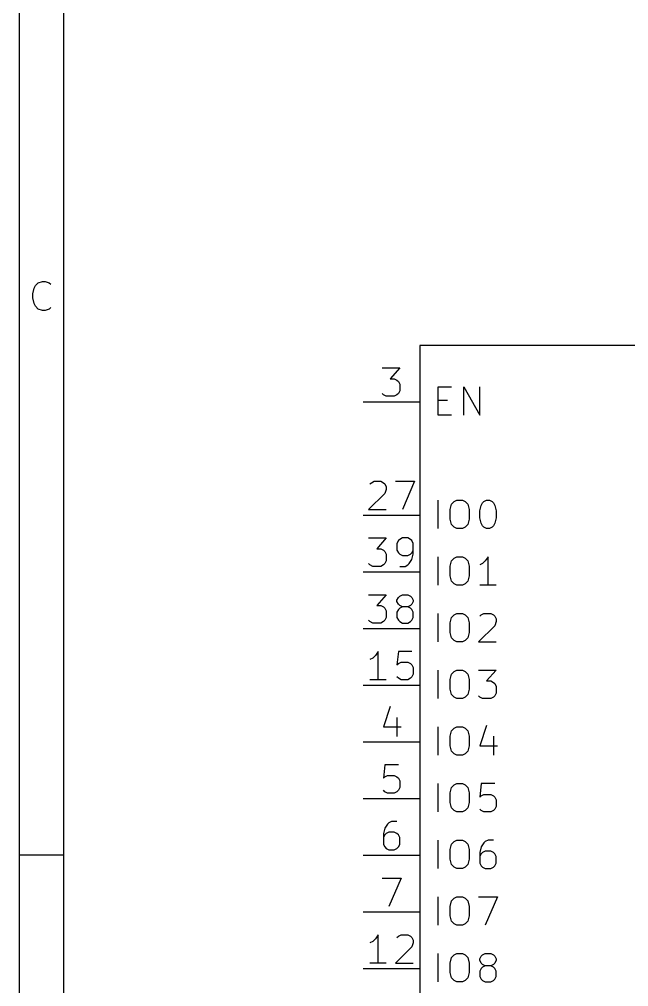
# Model space of a CAD drawing. Header units: inches. Extents: x 0.4 to 11.3, y -7.9 to -0.4.
# Drawn here: x 0.394 to 1.468, y -6.532 to -4.825 of the extents above; entities that cross this region are included whole.
import ezdxf

# ---------------------------------------------------------------- set-up
doc = ezdxf.new("R2010")
doc.units = ezdxf.units.IN
doc.header["$MEASUREMENT"] = 0
for name, color, linetype in [('GREENSIXTYFIVE', 129, 'CONTINUOUS'), ('LIGHTRED', 12, 'CONTINUOUS'), ('RED', 14, 'CONTINUOUS'), ('WHITE', 250, 'CONTINUOUS')]:
    doc.layers.add(name, color=color, linetype=linetype)

msp = doc.modelspace()

# ---------------------------------------------------------------- linework, layer by layer
at = {"layer": 'GREENSIXTYFIVE', "linetype": 'CONTINUOUS'}
for p, q in [((1.1319, -5.5231), (1.1319, -5.4731)), ((1.1319, -5.4731), (1.1557, -5.4731)), ((1.1319, -5.5231), (1.1319, -5.4731)), ((1.1319, -5.4731), (1.1557, -5.4731)), ((1.1771, -5.5231), (1.1771, -5.4731)), ((1.1771, -5.4731), (1.2057, -5.5231)), ((1.1771, -5.5231), (1.1771, -5.4731)), ((1.1771, -5.4731), (1.2057, -5.5231)), ((1.2057, -5.5231), (1.2057, -5.4731)), ((1.2057, -5.5231), (1.2057, -5.4731)), ((1.1319, -5.4969), (1.1486, -5.4969)), ((1.1319, -5.4969), (1.1486, -5.4969)), ((1.1557, -5.5231), (1.1319, -5.5231)), ((1.1557, -5.5231), (1.1319, -5.5231)), ((1.1319, -5.7231), (1.1319, -5.6731)), ((1.1319, -5.7231), (1.1319, -5.6731)), ((1.1533, -5.6898), (1.1557, -5.6803)), ((1.1533, -5.6898), (1.1557, -5.6803)), ((1.1557, -5.6803), (1.1605, -5.6755)), ((1.1557, -5.6803), (1.1605, -5.6755)), ((1.1605, -5.6755), (1.1652, -5.6731)), ((1.1605, -5.6755), (1.1652, -5.6731)), ((1.1652, -5.6731), (1.1748, -5.6731)), ((1.1652, -5.6731), (1.1748, -5.6731)), ((1.1748, -5.6731), (1.1795, -5.6755)), ((1.1748, -5.6731), (1.1795, -5.6755)), ((1.1795, -5.6755), (1.1843, -5.6803)), ((1.1795, -5.6755), (1.1843, -5.6803)), ((1.1843, -5.6803), (1.1867, -5.6898)), ((1.1843, -5.6803), (1.1867, -5.6898)), ((1.2057, -5.6922), (1.2081, -5.6827)), ((1.2057, -5.6922), (1.2081, -5.6827)), ((1.2081, -5.6827), (1.2105, -5.6779)), ((1.2081, -5.6827), (1.2105, -5.6779)), ((1.2105, -5.6779), (1.2129, -5.6755)), ((1.2105, -5.6779), (1.2129, -5.6755)), ((1.2129, -5.6755), (1.2176, -5.6731)), ((1.2129, -5.6755), (1.2176, -5.6731)), ((1.2176, -5.6731), (1.2224, -5.6731)), ((1.2176, -5.6731), (1.2224, -5.6731)), ((1.2224, -5.6731), (1.2271, -5.6755)), ((1.2224, -5.6731), (1.2271, -5.6755)), ((1.2271, -5.6755), (1.2295, -5.6779)), ((1.2271, -5.6755), (1.2295, -5.6779)), ((1.2295, -5.6779), (1.2319, -5.6827)), ((1.2295, -5.6779), (1.2319, -5.6827)), ((1.2319, -5.6827), (1.2343, -5.6922)), ((1.2319, -5.6827), (1.2343, -5.6922)), ((1.1533, -5.7065), (1.1533, -5.6898)), ((1.1533, -5.7065), (1.1533, -5.6898)), ((1.1867, -5.6898), (1.1867, -5.7065)), ((1.1867, -5.6898), (1.1867, -5.7065)), ((1.2057, -5.7041), (1.2057, -5.6922)), ((1.2057, -5.7041), (1.2057, -5.6922)), ((1.2343, -5.6922), (1.2343, -5.7041)), ((1.2343, -5.6922), (1.2343, -5.7041)), ((1.1557, -5.716), (1.1533, -5.7065)), ((1.1557, -5.716), (1.1533, -5.7065)), ((1.1605, -5.7208), (1.1557, -5.716)), ((1.1605, -5.7208), (1.1557, -5.716)), ((1.1843, -5.716), (1.1795, -5.7208)), ((1.1843, -5.716), (1.1795, -5.7208)), ((1.1867, -5.7065), (1.1843, -5.716)), ((1.1867, -5.7065), (1.1843, -5.716)), ((1.2081, -5.7136), (1.2057, -5.7041)), ((1.2081, -5.7136), (1.2057, -5.7041)), ((1.2105, -5.7184), (1.2081, -5.7136)), ((1.2105, -5.7184), (1.2081, -5.7136)), ((1.2319, -5.7136), (1.2295, -5.7184)), ((1.2319, -5.7136), (1.2295, -5.7184)), ((1.2343, -5.7041), (1.2319, -5.7136)), ((1.2343, -5.7041), (1.2319, -5.7136)), ((1.1652, -5.7231), (1.1605, -5.7208)), ((1.1652, -5.7231), (1.1605, -5.7208)), ((1.1748, -5.7231), (1.1652, -5.7231)), ((1.1748, -5.7231), (1.1652, -5.7231)), ((1.1795, -5.7208), (1.1748, -5.7231)), ((1.1795, -5.7208), (1.1748, -5.7231)), ((1.2129, -5.7208), (1.2105, -5.7184)), ((1.2129, -5.7208), (1.2105, -5.7184)), ((1.2176, -5.7231), (1.2129, -5.7208)), ((1.2176, -5.7231), (1.2129, -5.7208)), ((1.2224, -5.7231), (1.2176, -5.7231)), ((1.2224, -5.7231), (1.2176, -5.7231)), ((1.2271, -5.7208), (1.2224, -5.7231)), ((1.2271, -5.7208), (1.2224, -5.7231)), ((1.2295, -5.7184), (1.2271, -5.7208)), ((1.2295, -5.7184), (1.2271, -5.7208)), ((1.1319, -5.8231), (1.1319, -5.7731)), ((1.1319, -5.8231), (1.1319, -5.7731)), ((1.1533, -5.7898), (1.1557, -5.7803)), ((1.1533, -5.7898), (1.1557, -5.7803)), ((1.1557, -5.7803), (1.1605, -5.7755)), ((1.1557, -5.7803), (1.1605, -5.7755)), ((1.1605, -5.7755), (1.1652, -5.7731)), ((1.1605, -5.7755), (1.1652, -5.7731)), ((1.1652, -5.7731), (1.1748, -5.7731)), ((1.1652, -5.7731), (1.1748, -5.7731)), ((1.1748, -5.7731), (1.1795, -5.7755)), ((1.1748, -5.7731), (1.1795, -5.7755)), ((1.1795, -5.7755), (1.1843, -5.7803)), ((1.1795, -5.7755), (1.1843, -5.7803)), ((1.1843, -5.7803), (1.1867, -5.7898)), ((1.1843, -5.7803), (1.1867, -5.7898)), ((1.2105, -5.785), (1.2057, -5.7874)), ((1.2105, -5.785), (1.2057, -5.7874)), ((1.2152, -5.7803), (1.2105, -5.785)), ((1.2152, -5.7803), (1.2105, -5.785)), ((1.22, -5.7731), (1.2152, -5.7803)), ((1.22, -5.7731), (1.2152, -5.7803)), ((1.22, -5.8231), (1.22, -5.7731)), ((1.22, -5.8231), (1.22, -5.7731)), ((1.1533, -5.8065), (1.1533, -5.7898)), ((1.1533, -5.8065), (1.1533, -5.7898)), ((1.1867, -5.7898), (1.1867, -5.8065)), ((1.1867, -5.7898), (1.1867, -5.8065)), ((1.1557, -5.816), (1.1533, -5.8065)), ((1.1557, -5.816), (1.1533, -5.8065)), ((1.1605, -5.8208), (1.1557, -5.816)), ((1.1605, -5.8208), (1.1557, -5.816)), ((1.1843, -5.816), (1.1795, -5.8208)), ((1.1843, -5.816), (1.1795, -5.8208)), ((1.1867, -5.8065), (1.1843, -5.816)), ((1.1867, -5.8065), (1.1843, -5.816)), ((1.1652, -5.8231), (1.1605, -5.8208)), ((1.1652, -5.8231), (1.1605, -5.8208)), ((1.1748, -5.8231), (1.1652, -5.8231)), ((1.1748, -5.8231), (1.1652, -5.8231)), ((1.1795, -5.8208), (1.1748, -5.8231)), ((1.1795, -5.8208), (1.1748, -5.8231)), ((1.2343, -5.8231), (1.2057, -5.8231)), ((1.2343, -5.8231), (1.2057, -5.8231)), ((1.1319, -5.9231), (1.1319, -5.8731)), ((1.1319, -5.9231), (1.1319, -5.8731)), ((1.1533, -5.8898), (1.1557, -5.8803)), ((1.1533, -5.8898), (1.1557, -5.8803)), ((1.1557, -5.8803), (1.1605, -5.8755)), ((1.1557, -5.8803), (1.1605, -5.8755)), ((1.1605, -5.8755), (1.1652, -5.8731)), ((1.1605, -5.8755), (1.1652, -5.8731)), ((1.1652, -5.8731), (1.1748, -5.8731)), ((1.1652, -5.8731), (1.1748, -5.8731)), ((1.1748, -5.8731), (1.1795, -5.8755)), ((1.1748, -5.8731), (1.1795, -5.8755)), ((1.1795, -5.8755), (1.1843, -5.8803)), ((1.1795, -5.8755), (1.1843, -5.8803)), ((1.1843, -5.8803), (1.1867, -5.8898)), ((1.1843, -5.8803), (1.1867, -5.8898)), ((1.2057, -5.8779), (1.2081, -5.8755)), ((1.2057, -5.8779), (1.2081, -5.8755)), ((1.2081, -5.8755), (1.2129, -5.8731)), ((1.2081, -5.8755), (1.2129, -5.8731)), ((1.2129, -5.8731), (1.2248, -5.8731)), ((1.2129, -5.8731), (1.2248, -5.8731)), ((1.2248, -5.8731), (1.2295, -5.8755)), ((1.2248, -5.8731), (1.2295, -5.8755)), ((1.2295, -5.8755), (1.2319, -5.8779)), ((1.2295, -5.8755), (1.2319, -5.8779)), ((1.2319, -5.8779), (1.2343, -5.8827)), ((1.2319, -5.8779), (1.2343, -5.8827)), ((1.2343, -5.8874), (1.2319, -5.8946)), ((1.2343, -5.8874), (1.2319, -5.8946)), ((1.2343, -5.8827), (1.2343, -5.8874)), ((1.2343, -5.8827), (1.2343, -5.8874)), ((1.1533, -5.9065), (1.1533, -5.8898)), ((1.1533, -5.9065), (1.1533, -5.8898)), ((1.1867, -5.8898), (1.1867, -5.9065)), ((1.1867, -5.8898), (1.1867, -5.9065)), ((1.2319, -5.8946), (1.2033, -5.9231)), ((1.2319, -5.8946), (1.2033, -5.9231)), ((1.1557, -5.916), (1.1533, -5.9065)), ((1.1557, -5.916), (1.1533, -5.9065)), ((1.1605, -5.9208), (1.1557, -5.916)), ((1.1605, -5.9208), (1.1557, -5.916)), ((1.1652, -5.9231), (1.1605, -5.9208)), ((1.1652, -5.9231), (1.1605, -5.9208)), ((1.1795, -5.9208), (1.1748, -5.9231)), ((1.1795, -5.9208), (1.1748, -5.9231)), ((1.1843, -5.916), (1.1795, -5.9208)), ((1.1843, -5.916), (1.1795, -5.9208)), ((1.1867, -5.9065), (1.1843, -5.916)), ((1.1867, -5.9065), (1.1843, -5.916)), ((1.1748, -5.9231), (1.1652, -5.9231)), ((1.1748, -5.9231), (1.1652, -5.9231)), ((1.2033, -5.9231), (1.2343, -5.9231)), ((1.2033, -5.9231), (1.2343, -5.9231)), ((1.1319, -6.0231), (1.1319, -5.9731)), ((1.1319, -6.0231), (1.1319, -5.9731)), ((1.1605, -5.9755), (1.1652, -5.9731)), ((1.1605, -5.9755), (1.1652, -5.9731)), ((1.1652, -5.9731), (1.1748, -5.9731)), ((1.1652, -5.9731), (1.1748, -5.9731)), ((1.1748, -5.9731), (1.1795, -5.9755)), ((1.1748, -5.9731), (1.1795, -5.9755)), ((1.2033, -5.9731), (1.2343, -5.9731)), ((1.2033, -5.9731), (1.2343, -5.9731)), ((1.2343, -5.9731), (1.2176, -5.9922)), ((1.2343, -5.9731), (1.2176, -5.9922)), ((1.1533, -5.9898), (1.1557, -5.9803)), ((1.1533, -5.9898), (1.1557, -5.9803)), ((1.1533, -6.0065), (1.1533, -5.9898)), ((1.1533, -6.0065), (1.1533, -5.9898)), ((1.1557, -5.9803), (1.1605, -5.9755)), ((1.1557, -5.9803), (1.1605, -5.9755)), ((1.1795, -5.9755), (1.1843, -5.9803)), ((1.1795, -5.9755), (1.1843, -5.9803)), ((1.1843, -5.9803), (1.1867, -5.9898)), ((1.1843, -5.9803), (1.1867, -5.9898)), ((1.1867, -5.9898), (1.1867, -6.0065)), ((1.1867, -5.9898), (1.1867, -6.0065)), ((1.1557, -6.016), (1.1533, -6.0065)), ((1.1557, -6.016), (1.1533, -6.0065)), ((1.1867, -6.0065), (1.1843, -6.016)), ((1.1867, -6.0065), (1.1843, -6.016)), ((1.2176, -5.9922), (1.2248, -5.9922)), ((1.2176, -5.9922), (1.2248, -5.9922)), ((1.2248, -5.9922), (1.2295, -5.9946)), ((1.2248, -5.9922), (1.2295, -5.9946)), ((1.2295, -5.9946), (1.2319, -5.9969)), ((1.2295, -5.9946), (1.2319, -5.9969)), ((1.2319, -5.9969), (1.2343, -6.0017)), ((1.2319, -5.9969), (1.2343, -6.0017)), ((1.2343, -6.0017), (1.2343, -6.0136)), ((1.2343, -6.0017), (1.2343, -6.0136)), ((1.1605, -6.0208), (1.1557, -6.016)), ((1.1605, -6.0208), (1.1557, -6.016)), ((1.1652, -6.0231), (1.1605, -6.0208)), ((1.1652, -6.0231), (1.1605, -6.0208)), ((1.1748, -6.0231), (1.1652, -6.0231)), ((1.1748, -6.0231), (1.1652, -6.0231)), ((1.1795, -6.0208), (1.1748, -6.0231)), ((1.1795, -6.0208), (1.1748, -6.0231)), ((1.1843, -6.016), (1.1795, -6.0208)), ((1.1843, -6.016), (1.1795, -6.0208)), ((1.2057, -6.0208), (1.2033, -6.0184)), ((1.2057, -6.0208), (1.2033, -6.0184)), ((1.2105, -6.0231), (1.2057, -6.0208)), ((1.2105, -6.0231), (1.2057, -6.0208)), ((1.2248, -6.0231), (1.2105, -6.0231)), ((1.2248, -6.0231), (1.2105, -6.0231)), ((1.2295, -6.0208), (1.2248, -6.0231)), ((1.2295, -6.0208), (1.2248, -6.0231)), ((1.2319, -6.0184), (1.2295, -6.0208)), ((1.2319, -6.0184), (1.2295, -6.0208)), ((1.2343, -6.0136), (1.2319, -6.0184)), ((1.2343, -6.0136), (1.2319, -6.0184)), ((1.1319, -6.1231), (1.1319, -6.0731)), ((1.1319, -6.1231), (1.1319, -6.0731)), ((1.1557, -6.0803), (1.1605, -6.0755)), ((1.1557, -6.0803), (1.1605, -6.0755)), ((1.1605, -6.0755), (1.1652, -6.0731)), ((1.1605, -6.0755), (1.1652, -6.0731)), ((1.1652, -6.0731), (1.1748, -6.0731)), ((1.1652, -6.0731), (1.1748, -6.0731)), ((1.1748, -6.0731), (1.1795, -6.0755)), ((1.1748, -6.0731), (1.1795, -6.0755)), ((1.1795, -6.0755), (1.1843, -6.0803)), ((1.1795, -6.0755), (1.1843, -6.0803)), ((1.2176, -6.0708), (1.2057, -6.1065)), ((1.2176, -6.0708), (1.2057, -6.1065)), ((1.1533, -6.0898), (1.1557, -6.0803)), ((1.1533, -6.0898), (1.1557, -6.0803)), ((1.1533, -6.1065), (1.1533, -6.0898)), ((1.1533, -6.1065), (1.1533, -6.0898)), ((1.1843, -6.0803), (1.1867, -6.0898)), ((1.1843, -6.0803), (1.1867, -6.0898)), ((1.1867, -6.0898), (1.1867, -6.1065)), ((1.1867, -6.0898), (1.1867, -6.1065)), ((1.2295, -6.0898), (1.2295, -6.1231)), ((1.2295, -6.0898), (1.2295, -6.1231)), ((1.1557, -6.116), (1.1533, -6.1065)), ((1.1557, -6.116), (1.1533, -6.1065)), ((1.1867, -6.1065), (1.1843, -6.116)), ((1.1867, -6.1065), (1.1843, -6.116)), ((1.2057, -6.1065), (1.2367, -6.1065)), ((1.2057, -6.1065), (1.2367, -6.1065)), ((1.1605, -6.1208), (1.1557, -6.116)), ((1.1605, -6.1208), (1.1557, -6.116)), ((1.1652, -6.1231), (1.1605, -6.1208)), ((1.1652, -6.1231), (1.1605, -6.1208)), ((1.1748, -6.1231), (1.1652, -6.1231)), ((1.1748, -6.1231), (1.1652, -6.1231)), ((1.1795, -6.1208), (1.1748, -6.1231)), ((1.1795, -6.1208), (1.1748, -6.1231)), ((1.1843, -6.116), (1.1795, -6.1208)), ((1.1843, -6.116), (1.1795, -6.1208)), ((1.1319, -6.2231), (1.1319, -6.1731)), ((1.1319, -6.2231), (1.1319, -6.1731)), ((1.1557, -6.1803), (1.1605, -6.1755)), ((1.1557, -6.1803), (1.1605, -6.1755)), ((1.1605, -6.1755), (1.1652, -6.1731)), ((1.1605, -6.1755), (1.1652, -6.1731)), ((1.1652, -6.1731), (1.1748, -6.1731)), ((1.1652, -6.1731), (1.1748, -6.1731)), ((1.1748, -6.1731), (1.1795, -6.1755)), ((1.1748, -6.1731), (1.1795, -6.1755)), ((1.1795, -6.1755), (1.1843, -6.1803)), ((1.1795, -6.1755), (1.1843, -6.1803)), ((1.2081, -6.1731), (1.2057, -6.1969)), ((1.2081, -6.1731), (1.2057, -6.1969)), ((1.2319, -6.1731), (1.2081, -6.1731)), ((1.2319, -6.1731), (1.2081, -6.1731)), ((1.1533, -6.1898), (1.1557, -6.1803)), ((1.1533, -6.1898), (1.1557, -6.1803)), ((1.1533, -6.2065), (1.1533, -6.1898)), ((1.1533, -6.2065), (1.1533, -6.1898)), ((1.1843, -6.1803), (1.1867, -6.1898)), ((1.1843, -6.1803), (1.1867, -6.1898)), ((1.1867, -6.1898), (1.1867, -6.2065)), ((1.1867, -6.1898), (1.1867, -6.2065)), ((1.2057, -6.1969), (1.2081, -6.1946)), ((1.2057, -6.1969), (1.2081, -6.1946)), ((1.2081, -6.1946), (1.2129, -6.1922)), ((1.2081, -6.1946), (1.2129, -6.1922)), ((1.2129, -6.1922), (1.2248, -6.1922)), ((1.2129, -6.1922), (1.2248, -6.1922)), ((1.2248, -6.1922), (1.2295, -6.1946)), ((1.2248, -6.1922), (1.2295, -6.1946)), ((1.2295, -6.1946), (1.2319, -6.1969)), ((1.2295, -6.1946), (1.2319, -6.1969)), ((1.1557, -6.216), (1.1533, -6.2065)), ((1.1557, -6.216), (1.1533, -6.2065)), ((1.1867, -6.2065), (1.1843, -6.216)), ((1.1867, -6.2065), (1.1843, -6.216)), ((1.2319, -6.1969), (1.2343, -6.2017)), ((1.2319, -6.1969), (1.2343, -6.2017)), ((1.2343, -6.2017), (1.2343, -6.2136)), ((1.2343, -6.2017), (1.2343, -6.2136)), ((1.1605, -6.2208), (1.1557, -6.216)), ((1.1605, -6.2208), (1.1557, -6.216)), ((1.1652, -6.2231), (1.1605, -6.2208)), ((1.1652, -6.2231), (1.1605, -6.2208)), ((1.1748, -6.2231), (1.1652, -6.2231)), ((1.1748, -6.2231), (1.1652, -6.2231)), ((1.1795, -6.2208), (1.1748, -6.2231)), ((1.1795, -6.2208), (1.1748, -6.2231)), ((1.1843, -6.216), (1.1795, -6.2208)), ((1.1843, -6.216), (1.1795, -6.2208)), ((1.2081, -6.2208), (1.2057, -6.2184)), ((1.2081, -6.2208), (1.2057, -6.2184)), ((1.2129, -6.2231), (1.2081, -6.2208)), ((1.2129, -6.2231), (1.2081, -6.2208)), ((1.2248, -6.2231), (1.2129, -6.2231)), ((1.2248, -6.2231), (1.2129, -6.2231)), ((1.2295, -6.2208), (1.2248, -6.2231)), ((1.2295, -6.2208), (1.2248, -6.2231)), ((1.2319, -6.2184), (1.2295, -6.2208)), ((1.2319, -6.2184), (1.2295, -6.2208)), ((1.2343, -6.2136), (1.2319, -6.2184)), ((1.2343, -6.2136), (1.2319, -6.2184)), ((1.1319, -6.3231), (1.1319, -6.2731)), ((1.1319, -6.3231), (1.1319, -6.2731)), ((1.1533, -6.2898), (1.1557, -6.2803)), ((1.1533, -6.2898), (1.1557, -6.2803)), ((1.1557, -6.2803), (1.1605, -6.2755)), ((1.1557, -6.2803), (1.1605, -6.2755)), ((1.1605, -6.2755), (1.1652, -6.2731)), ((1.1605, -6.2755), (1.1652, -6.2731)), ((1.1652, -6.2731), (1.1748, -6.2731)), ((1.1652, -6.2731), (1.1748, -6.2731)), ((1.1748, -6.2731), (1.1795, -6.2755)), ((1.1748, -6.2731), (1.1795, -6.2755)), ((1.1795, -6.2755), (1.1843, -6.2803)), ((1.1795, -6.2755), (1.1843, -6.2803)), ((1.1843, -6.2803), (1.1867, -6.2898)), ((1.1843, -6.2803), (1.1867, -6.2898)), ((1.2129, -6.2779), (1.2081, -6.285)), ((1.2129, -6.2779), (1.2081, -6.285)), ((1.2152, -6.2755), (1.2129, -6.2779)), ((1.2152, -6.2755), (1.2129, -6.2779)), ((1.22, -6.2731), (1.2152, -6.2755)), ((1.22, -6.2731), (1.2152, -6.2755)), ((1.2295, -6.2731), (1.22, -6.2731)), ((1.2295, -6.2731), (1.22, -6.2731)), ((1.1533, -6.3065), (1.1533, -6.2898)), ((1.1533, -6.3065), (1.1533, -6.2898)), ((1.1867, -6.2898), (1.1867, -6.3065)), ((1.1867, -6.2898), (1.1867, -6.3065)), ((1.2081, -6.285), (1.2057, -6.2946)), ((1.2081, -6.285), (1.2057, -6.2946)), ((1.2057, -6.2946), (1.2057, -6.3136)), ((1.2057, -6.2946), (1.2057, -6.3136)), ((1.2081, -6.2969), (1.2057, -6.3017)), ((1.2081, -6.2969), (1.2057, -6.3017)), ((1.2105, -6.2946), (1.2081, -6.2969)), ((1.2105, -6.2946), (1.2081, -6.2969)), ((1.2152, -6.2922), (1.2105, -6.2946)), ((1.2152, -6.2922), (1.2105, -6.2946)), ((1.2248, -6.2922), (1.2152, -6.2922)), ((1.2248, -6.2922), (1.2152, -6.2922)), ((1.2295, -6.2946), (1.2248, -6.2922)), ((1.2295, -6.2946), (1.2248, -6.2922)), ((1.2319, -6.2969), (1.2295, -6.2946)), ((1.2319, -6.2969), (1.2295, -6.2946)), ((1.2343, -6.3017), (1.2319, -6.2969)), ((1.2343, -6.3017), (1.2319, -6.2969)), ((1.1557, -6.316), (1.1533, -6.3065)), ((1.1557, -6.316), (1.1533, -6.3065)), ((1.1867, -6.3065), (1.1843, -6.316)), ((1.1867, -6.3065), (1.1843, -6.316)), ((1.2057, -6.3136), (1.2081, -6.3184)), ((1.2057, -6.3136), (1.2081, -6.3184)), ((1.2319, -6.3184), (1.2343, -6.3136)), ((1.2319, -6.3184), (1.2343, -6.3136)), ((1.2343, -6.3136), (1.2343, -6.3017)), ((1.2343, -6.3136), (1.2343, -6.3017)), ((1.1605, -6.3208), (1.1557, -6.316)), ((1.1605, -6.3208), (1.1557, -6.316)), ((1.1652, -6.3231), (1.1605, -6.3208)), ((1.1652, -6.3231), (1.1605, -6.3208)), ((1.1748, -6.3231), (1.1652, -6.3231)), ((1.1748, -6.3231), (1.1652, -6.3231)), ((1.1795, -6.3208), (1.1748, -6.3231)), ((1.1795, -6.3208), (1.1748, -6.3231)), ((1.1843, -6.316), (1.1795, -6.3208)), ((1.1843, -6.316), (1.1795, -6.3208)), ((1.2081, -6.3184), (1.2105, -6.3208)), ((1.2081, -6.3184), (1.2105, -6.3208)), ((1.2105, -6.3208), (1.2152, -6.3231)), ((1.2105, -6.3208), (1.2152, -6.3231)), ((1.2152, -6.3231), (1.2248, -6.3231)), ((1.2152, -6.3231), (1.2248, -6.3231)), ((1.2248, -6.3231), (1.2295, -6.3208)), ((1.2248, -6.3231), (1.2295, -6.3208)), ((1.2295, -6.3208), (1.2319, -6.3184)), ((1.2295, -6.3208), (1.2319, -6.3184)), ((1.1319, -6.4231), (1.1319, -6.3731)), ((1.1319, -6.4231), (1.1319, -6.3731)), ((1.1533, -6.3898), (1.1557, -6.3803)), ((1.1533, -6.3898), (1.1557, -6.3803)), ((1.1557, -6.3803), (1.1605, -6.3755)), ((1.1557, -6.3803), (1.1605, -6.3755)), ((1.1605, -6.3755), (1.1652, -6.3731)), ((1.1605, -6.3755), (1.1652, -6.3731)), ((1.1652, -6.3731), (1.1748, -6.3731)), ((1.1652, -6.3731), (1.1748, -6.3731)), ((1.1748, -6.3731), (1.1795, -6.3755)), ((1.1748, -6.3731), (1.1795, -6.3755)), ((1.1795, -6.3755), (1.1843, -6.3803)), ((1.1795, -6.3755), (1.1843, -6.3803)), ((1.1843, -6.3803), (1.1867, -6.3898)), ((1.1843, -6.3803), (1.1867, -6.3898)), ((1.2033, -6.3731), (1.2367, -6.3731)), ((1.2033, -6.3731), (1.2367, -6.3731)), ((1.2367, -6.3731), (1.2152, -6.4231)), ((1.2367, -6.3731), (1.2152, -6.4231)), ((1.1533, -6.4065), (1.1533, -6.3898)), ((1.1533, -6.4065), (1.1533, -6.3898)), ((1.1867, -6.3898), (1.1867, -6.4065)), ((1.1867, -6.3898), (1.1867, -6.4065)), ((1.1557, -6.416), (1.1533, -6.4065)), ((1.1557, -6.416), (1.1533, -6.4065)), ((1.1605, -6.4208), (1.1557, -6.416)), ((1.1605, -6.4208), (1.1557, -6.416)), ((1.1843, -6.416), (1.1795, -6.4208)), ((1.1843, -6.416), (1.1795, -6.4208)), ((1.1867, -6.4065), (1.1843, -6.416)), ((1.1867, -6.4065), (1.1843, -6.416)), ((1.1652, -6.4231), (1.1605, -6.4208)), ((1.1652, -6.4231), (1.1605, -6.4208)), ((1.1748, -6.4231), (1.1652, -6.4231)), ((1.1748, -6.4231), (1.1652, -6.4231)), ((1.1795, -6.4208), (1.1748, -6.4231)), ((1.1795, -6.4208), (1.1748, -6.4231)), ((1.1319, -6.5231), (1.1319, -6.4731)), ((1.1319, -6.5231), (1.1319, -6.4731)), ((1.1533, -6.4898), (1.1557, -6.4803)), ((1.1533, -6.4898), (1.1557, -6.4803)), ((1.1557, -6.4803), (1.1605, -6.4755)), ((1.1557, -6.4803), (1.1605, -6.4755)), ((1.1605, -6.4755), (1.1652, -6.4731)), ((1.1605, -6.4755), (1.1652, -6.4731)), ((1.1652, -6.4731), (1.1748, -6.4731)), ((1.1652, -6.4731), (1.1748, -6.4731)), ((1.1748, -6.4731), (1.1795, -6.4755)), ((1.1748, -6.4731), (1.1795, -6.4755)), ((1.1795, -6.4755), (1.1843, -6.4803)), ((1.1795, -6.4755), (1.1843, -6.4803)), ((1.1843, -6.4803), (1.1867, -6.4898)), ((1.1843, -6.4803), (1.1867, -6.4898)), ((1.2057, -6.4827), (1.2081, -6.4779)), ((1.2057, -6.4827), (1.2081, -6.4779)), ((1.2057, -6.485), (1.2057, -6.4827)), ((1.2057, -6.485), (1.2057, -6.4827)), ((1.2081, -6.4898), (1.2057, -6.485)), ((1.2081, -6.4898), (1.2057, -6.485)), ((1.2081, -6.4779), (1.2105, -6.4755)), ((1.2081, -6.4779), (1.2105, -6.4755)), ((1.2105, -6.4755), (1.2152, -6.4731)), ((1.2105, -6.4755), (1.2152, -6.4731)), ((1.2152, -6.4731), (1.2248, -6.4731)), ((1.2152, -6.4731), (1.2248, -6.4731)), ((1.2248, -6.4731), (1.2295, -6.4755)), ((1.2248, -6.4731), (1.2295, -6.4755)), ((1.2295, -6.4755), (1.2319, -6.4779)), ((1.2295, -6.4755), (1.2319, -6.4779)), ((1.2319, -6.4779), (1.2343, -6.4827)), ((1.2319, -6.4779), (1.2343, -6.4827)), ((1.2343, -6.485), (1.2319, -6.4898)), ((1.2343, -6.485), (1.2319, -6.4898)), ((1.2343, -6.4827), (1.2343, -6.485)), ((1.2343, -6.4827), (1.2343, -6.485)), ((1.1533, -6.5065), (1.1533, -6.4898)), ((1.1533, -6.5065), (1.1533, -6.4898)), ((1.1867, -6.4898), (1.1867, -6.5065)), ((1.1867, -6.4898), (1.1867, -6.5065)), ((1.2081, -6.4993), (1.2057, -6.5041)), ((1.2081, -6.4993), (1.2057, -6.5041)), ((1.2105, -6.4922), (1.2081, -6.4898)), ((1.2105, -6.4922), (1.2081, -6.4898)), ((1.2105, -6.4969), (1.2081, -6.4993)), ((1.2105, -6.4969), (1.2081, -6.4993)), ((1.2152, -6.4946), (1.2105, -6.4922)), ((1.2152, -6.4946), (1.2105, -6.4922)), ((1.2152, -6.4946), (1.2105, -6.4969)), ((1.2152, -6.4946), (1.2105, -6.4969)), ((1.2248, -6.4946), (1.2152, -6.4946)), ((1.2248, -6.4946), (1.2152, -6.4946)), ((1.2295, -6.4922), (1.2248, -6.4946)), ((1.2295, -6.4922), (1.2248, -6.4946)), ((1.2295, -6.4969), (1.2248, -6.4946)), ((1.2295, -6.4969), (1.2248, -6.4946)), ((1.2319, -6.4898), (1.2295, -6.4922)), ((1.2319, -6.4898), (1.2295, -6.4922)), ((1.2319, -6.4993), (1.2295, -6.4969)), ((1.2319, -6.4993), (1.2295, -6.4969)), ((1.2343, -6.5041), (1.2319, -6.4993)), ((1.2343, -6.5041), (1.2319, -6.4993)), ((1.1557, -6.516), (1.1533, -6.5065)), ((1.1557, -6.516), (1.1533, -6.5065)), ((1.1605, -6.5208), (1.1557, -6.516)), ((1.1605, -6.5208), (1.1557, -6.516)), ((1.1843, -6.516), (1.1795, -6.5208)), ((1.1843, -6.516), (1.1795, -6.5208)), ((1.1867, -6.5065), (1.1843, -6.516)), ((1.1867, -6.5065), (1.1843, -6.516)), ((1.2057, -6.5041), (1.2057, -6.5136)), ((1.2057, -6.5041), (1.2057, -6.5136)), ((1.2057, -6.5136), (1.2081, -6.5184)), ((1.2057, -6.5136), (1.2081, -6.5184)), ((1.2081, -6.5184), (1.2105, -6.5208)), ((1.2081, -6.5184), (1.2105, -6.5208)), ((1.2295, -6.5208), (1.2319, -6.5184)), ((1.2295, -6.5208), (1.2319, -6.5184)), ((1.2319, -6.5184), (1.2343, -6.5136)), ((1.2319, -6.5184), (1.2343, -6.5136)), ((1.2343, -6.5136), (1.2343, -6.5041)), ((1.2343, -6.5136), (1.2343, -6.5041)), ((1.1652, -6.5231), (1.1605, -6.5208)), ((1.1652, -6.5231), (1.1605, -6.5208)), ((1.1748, -6.5231), (1.1652, -6.5231)), ((1.1748, -6.5231), (1.1652, -6.5231)), ((1.1795, -6.5208), (1.1748, -6.5231)), ((1.1795, -6.5208), (1.1748, -6.5231)), ((1.2105, -6.5208), (1.2152, -6.5231)), ((1.2105, -6.5208), (1.2152, -6.5231)), ((1.2152, -6.5231), (1.2248, -6.5231)), ((1.2152, -6.5231), (1.2248, -6.5231)), ((1.2248, -6.5231), (1.2295, -6.5208)), ((1.2248, -6.5231), (1.2295, -6.5208))]:
    msp.add_line(p, q, dxfattribs=at)
at = {"layer": 'LIGHTRED', "linetype": 'CONTINUOUS'}
for p, q in [((1.0333, -5.4399), (1.0643, -5.4399)), ((1.0333, -5.4399), (1.0643, -5.4399)), ((1.0643, -5.4399), (1.0476, -5.4589)), ((1.0643, -5.4399), (1.0476, -5.4589)), ((1.0476, -5.4589), (1.0548, -5.4589)), ((1.0476, -5.4589), (1.0548, -5.4589)), ((1.0548, -5.4589), (1.0595, -5.4613)), ((1.0548, -5.4589), (1.0595, -5.4613)), ((1.0595, -5.4613), (1.0619, -5.4637)), ((1.0595, -5.4613), (1.0619, -5.4637)), ((1.0619, -5.4637), (1.0643, -5.4684)), ((1.0619, -5.4637), (1.0643, -5.4684)), ((1.0643, -5.4684), (1.0643, -5.4804)), ((1.0643, -5.4684), (1.0643, -5.4804)), ((1.0357, -5.4875), (1.0333, -5.4851)), ((1.0357, -5.4875), (1.0333, -5.4851)), ((1.0405, -5.4899), (1.0357, -5.4875)), ((1.0405, -5.4899), (1.0357, -5.4875)), ((1.0548, -5.4899), (1.0405, -5.4899)), ((1.0548, -5.4899), (1.0405, -5.4899)), ((1.0595, -5.4875), (1.0548, -5.4899)), ((1.0595, -5.4875), (1.0548, -5.4899)), ((1.0619, -5.4851), (1.0595, -5.4875)), ((1.0619, -5.4851), (1.0595, -5.4875)), ((1.0643, -5.4804), (1.0619, -5.4851)), ((1.0643, -5.4804), (1.0619, -5.4851)), ((1.0119, -5.6446), (1.0143, -5.6423)), ((1.0119, -5.6446), (1.0143, -5.6423)), ((1.0143, -5.6423), (1.019, -5.6399)), ((1.0143, -5.6423), (1.019, -5.6399)), ((1.019, -5.6399), (1.031, -5.6399)), ((1.019, -5.6399), (1.031, -5.6399)), ((1.031, -5.6399), (1.0357, -5.6423)), ((1.031, -5.6399), (1.0357, -5.6423)), ((1.0357, -5.6423), (1.0381, -5.6446)), ((1.0357, -5.6423), (1.0381, -5.6446)), ((1.0381, -5.6446), (1.0405, -5.6494)), ((1.0381, -5.6446), (1.0405, -5.6494)), ((1.0571, -5.6399), (1.0905, -5.6399)), ((1.0571, -5.6399), (1.0905, -5.6399)), ((1.0905, -5.6399), (1.069, -5.6899)), ((1.0905, -5.6399), (1.069, -5.6899)), ((1.0381, -5.6613), (1.0095, -5.6899)), ((1.0381, -5.6613), (1.0095, -5.6899)), ((1.0405, -5.6542), (1.0381, -5.6613)), ((1.0405, -5.6542), (1.0381, -5.6613)), ((1.0405, -5.6494), (1.0405, -5.6542)), ((1.0405, -5.6494), (1.0405, -5.6542)), ((1.0095, -5.6899), (1.0405, -5.6899)), ((1.0095, -5.6899), (1.0405, -5.6899)), ((1.0095, -5.7399), (1.0405, -5.7399)), ((1.0095, -5.7399), (1.0405, -5.7399)), ((1.0405, -5.7399), (1.0238, -5.7589)), ((1.0405, -5.7399), (1.0238, -5.7589)), ((1.0619, -5.7446), (1.0595, -5.7494)), ((1.0619, -5.7446), (1.0595, -5.7494)), ((1.0595, -5.7494), (1.0595, -5.7613)), ((1.0595, -5.7494), (1.0595, -5.7613)), ((1.0643, -5.7423), (1.0619, -5.7446)), ((1.0643, -5.7423), (1.0619, -5.7446)), ((1.069, -5.7399), (1.0643, -5.7423)), ((1.069, -5.7399), (1.0643, -5.7423)), ((1.0786, -5.7399), (1.069, -5.7399)), ((1.0786, -5.7399), (1.069, -5.7399)), ((1.0833, -5.7423), (1.0786, -5.7399)), ((1.0833, -5.7423), (1.0786, -5.7399)), ((1.0857, -5.7446), (1.0833, -5.7423)), ((1.0857, -5.7446), (1.0833, -5.7423)), ((1.0881, -5.7494), (1.0857, -5.7446)), ((1.0881, -5.7494), (1.0857, -5.7446)), ((1.0881, -5.7684), (1.0881, -5.7494)), ((1.0881, -5.7684), (1.0881, -5.7494)), ((1.0238, -5.7589), (1.031, -5.7589)), ((1.0238, -5.7589), (1.031, -5.7589)), ((1.031, -5.7589), (1.0357, -5.7613)), ((1.031, -5.7589), (1.0357, -5.7613)), ((1.0357, -5.7613), (1.0381, -5.7637)), ((1.0357, -5.7613), (1.0381, -5.7637)), ((1.0381, -5.7637), (1.0405, -5.7684)), ((1.0381, -5.7637), (1.0405, -5.7684)), ((1.0405, -5.7684), (1.0405, -5.7804)), ((1.0405, -5.7684), (1.0405, -5.7804)), ((1.0595, -5.7613), (1.0619, -5.7661)), ((1.0595, -5.7613), (1.0619, -5.7661)), ((1.0619, -5.7661), (1.0643, -5.7684)), ((1.0619, -5.7661), (1.0643, -5.7684)), ((1.0643, -5.7684), (1.069, -5.7708)), ((1.0643, -5.7684), (1.069, -5.7708)), ((1.0786, -5.7708), (1.0833, -5.7684)), ((1.0786, -5.7708), (1.0833, -5.7684)), ((1.0833, -5.7684), (1.0857, -5.7661)), ((1.0833, -5.7684), (1.0857, -5.7661)), ((1.0857, -5.7661), (1.0881, -5.7613)), ((1.0857, -5.7661), (1.0881, -5.7613)), ((1.0857, -5.778), (1.0881, -5.7684)), ((1.0857, -5.778), (1.0881, -5.7684)), ((1.0119, -5.7875), (1.0095, -5.7851)), ((1.0119, -5.7875), (1.0095, -5.7851)), ((1.0381, -5.7851), (1.0357, -5.7875)), ((1.0381, -5.7851), (1.0357, -5.7875)), ((1.0405, -5.7804), (1.0381, -5.7851)), ((1.0405, -5.7804), (1.0381, -5.7851)), ((1.069, -5.7708), (1.0786, -5.7708)), ((1.069, -5.7708), (1.0786, -5.7708)), ((1.0786, -5.7875), (1.0809, -5.7851)), ((1.0786, -5.7875), (1.0809, -5.7851)), ((1.0809, -5.7851), (1.0857, -5.778)), ((1.0809, -5.7851), (1.0857, -5.778)), ((1.0167, -5.7899), (1.0119, -5.7875)), ((1.0167, -5.7899), (1.0119, -5.7875)), ((1.031, -5.7899), (1.0167, -5.7899)), ((1.031, -5.7899), (1.0167, -5.7899)), ((1.0357, -5.7875), (1.031, -5.7899)), ((1.0357, -5.7875), (1.031, -5.7899)), ((1.0643, -5.7899), (1.0738, -5.7899)), ((1.0643, -5.7899), (1.0738, -5.7899)), ((1.0738, -5.7899), (1.0786, -5.7875)), ((1.0738, -5.7899), (1.0786, -5.7875)), ((1.0095, -5.8399), (1.0405, -5.8399)), ((1.0095, -5.8399), (1.0405, -5.8399)), ((1.0405, -5.8399), (1.0238, -5.8589)), ((1.0405, -5.8399), (1.0238, -5.8589)), ((1.0595, -5.8494), (1.0619, -5.8446)), ((1.0595, -5.8494), (1.0619, -5.8446)), ((1.0595, -5.8518), (1.0595, -5.8494)), ((1.0595, -5.8518), (1.0595, -5.8494)), ((1.0619, -5.8565), (1.0595, -5.8518)), ((1.0619, -5.8565), (1.0595, -5.8518)), ((1.0619, -5.8446), (1.0643, -5.8423)), ((1.0619, -5.8446), (1.0643, -5.8423)), ((1.0643, -5.8423), (1.069, -5.8399)), ((1.0643, -5.8423), (1.069, -5.8399)), ((1.069, -5.8399), (1.0786, -5.8399)), ((1.069, -5.8399), (1.0786, -5.8399)), ((1.0786, -5.8399), (1.0833, -5.8423)), ((1.0786, -5.8399), (1.0833, -5.8423)), ((1.0833, -5.8423), (1.0857, -5.8446)), ((1.0833, -5.8423), (1.0857, -5.8446)), ((1.0857, -5.8446), (1.0881, -5.8494)), ((1.0857, -5.8446), (1.0881, -5.8494)), ((1.0881, -5.8518), (1.0857, -5.8565)), ((1.0881, -5.8518), (1.0857, -5.8565)), ((1.0881, -5.8494), (1.0881, -5.8518)), ((1.0881, -5.8494), (1.0881, -5.8518)), ((1.0238, -5.8589), (1.031, -5.8589)), ((1.0238, -5.8589), (1.031, -5.8589)), ((1.031, -5.8589), (1.0357, -5.8613)), ((1.031, -5.8589), (1.0357, -5.8613)), ((1.0357, -5.8613), (1.0381, -5.8637)), ((1.0357, -5.8613), (1.0381, -5.8637)), ((1.0381, -5.8637), (1.0405, -5.8684)), ((1.0381, -5.8637), (1.0405, -5.8684)), ((1.0405, -5.8684), (1.0405, -5.8804)), ((1.0405, -5.8684), (1.0405, -5.8804)), ((1.0619, -5.8661), (1.0595, -5.8708)), ((1.0619, -5.8661), (1.0595, -5.8708)), ((1.0595, -5.8708), (1.0595, -5.8804)), ((1.0595, -5.8708), (1.0595, -5.8804)), ((1.0643, -5.8589), (1.0619, -5.8565)), ((1.0643, -5.8589), (1.0619, -5.8565)), ((1.0643, -5.8637), (1.0619, -5.8661)), ((1.0643, -5.8637), (1.0619, -5.8661)), ((1.069, -5.8613), (1.0643, -5.8589)), ((1.069, -5.8613), (1.0643, -5.8589)), ((1.069, -5.8613), (1.0643, -5.8637)), ((1.069, -5.8613), (1.0643, -5.8637)), ((1.0786, -5.8613), (1.069, -5.8613)), ((1.0786, -5.8613), (1.069, -5.8613)), ((1.0833, -5.8589), (1.0786, -5.8613)), ((1.0833, -5.8589), (1.0786, -5.8613)), ((1.0833, -5.8637), (1.0786, -5.8613)), ((1.0833, -5.8637), (1.0786, -5.8613)), ((1.0857, -5.8565), (1.0833, -5.8589)), ((1.0857, -5.8565), (1.0833, -5.8589)), ((1.0857, -5.8661), (1.0833, -5.8637)), ((1.0857, -5.8661), (1.0833, -5.8637)), ((1.0881, -5.8708), (1.0857, -5.8661)), ((1.0881, -5.8708), (1.0857, -5.8661)), ((1.0881, -5.8804), (1.0881, -5.8708)), ((1.0881, -5.8804), (1.0881, -5.8708)), ((1.0119, -5.8875), (1.0095, -5.8851)), ((1.0119, -5.8875), (1.0095, -5.8851)), ((1.0167, -5.8899), (1.0119, -5.8875)), ((1.0167, -5.8899), (1.0119, -5.8875)), ((1.0357, -5.8875), (1.031, -5.8899)), ((1.0357, -5.8875), (1.031, -5.8899)), ((1.0381, -5.8851), (1.0357, -5.8875)), ((1.0381, -5.8851), (1.0357, -5.8875)), ((1.0405, -5.8804), (1.0381, -5.8851)), ((1.0405, -5.8804), (1.0381, -5.8851)), ((1.0595, -5.8804), (1.0619, -5.8851)), ((1.0595, -5.8804), (1.0619, -5.8851)), ((1.0619, -5.8851), (1.0643, -5.8875)), ((1.0619, -5.8851), (1.0643, -5.8875)), ((1.0643, -5.8875), (1.069, -5.8899)), ((1.0643, -5.8875), (1.069, -5.8899)), ((1.0786, -5.8899), (1.0833, -5.8875)), ((1.0786, -5.8899), (1.0833, -5.8875)), ((1.0833, -5.8875), (1.0857, -5.8851)), ((1.0833, -5.8875), (1.0857, -5.8851)), ((1.0857, -5.8851), (1.0881, -5.8804)), ((1.0857, -5.8851), (1.0881, -5.8804)), ((1.031, -5.8899), (1.0167, -5.8899)), ((1.031, -5.8899), (1.0167, -5.8899)), ((1.069, -5.8899), (1.0786, -5.8899)), ((1.069, -5.8899), (1.0786, -5.8899)), ((1.0167, -5.9518), (1.0119, -5.9542)), ((1.0167, -5.9518), (1.0119, -5.9542)), ((1.0214, -5.947), (1.0167, -5.9518)), ((1.0214, -5.947), (1.0167, -5.9518)), ((1.0262, -5.9399), (1.0214, -5.947)), ((1.0262, -5.9399), (1.0214, -5.947)), ((1.0262, -5.9899), (1.0262, -5.9399)), ((1.0262, -5.9899), (1.0262, -5.9399)), ((1.0619, -5.9399), (1.0595, -5.9637)), ((1.0619, -5.9399), (1.0595, -5.9637)), ((1.0857, -5.9399), (1.0619, -5.9399)), ((1.0857, -5.9399), (1.0619, -5.9399)), ((1.0595, -5.9637), (1.0619, -5.9613)), ((1.0595, -5.9637), (1.0619, -5.9613)), ((1.0619, -5.9613), (1.0667, -5.9589)), ((1.0619, -5.9613), (1.0667, -5.9589)), ((1.0667, -5.9589), (1.0786, -5.9589)), ((1.0667, -5.9589), (1.0786, -5.9589)), ((1.0786, -5.9589), (1.0833, -5.9613)), ((1.0786, -5.9589), (1.0833, -5.9613)), ((1.0833, -5.9613), (1.0857, -5.9637)), ((1.0833, -5.9613), (1.0857, -5.9637)), ((1.0857, -5.9637), (1.0881, -5.9684)), ((1.0857, -5.9637), (1.0881, -5.9684)), ((1.0881, -5.9684), (1.0881, -5.9804)), ((1.0881, -5.9684), (1.0881, -5.9804)), ((1.0405, -5.9899), (1.0119, -5.9899)), ((1.0405, -5.9899), (1.0119, -5.9899)), ((1.0619, -5.9875), (1.0595, -5.9851)), ((1.0619, -5.9875), (1.0595, -5.9851)), ((1.0667, -5.9899), (1.0619, -5.9875)), ((1.0667, -5.9899), (1.0619, -5.9875)), ((1.0786, -5.9899), (1.0667, -5.9899)), ((1.0786, -5.9899), (1.0667, -5.9899)), ((1.0833, -5.9875), (1.0786, -5.9899)), ((1.0833, -5.9875), (1.0786, -5.9899)), ((1.0857, -5.9851), (1.0833, -5.9875)), ((1.0857, -5.9851), (1.0833, -5.9875)), ((1.0881, -5.9804), (1.0857, -5.9851)), ((1.0881, -5.9804), (1.0857, -5.9851)), ((1.0476, -6.0375), (1.0357, -6.0732)), ((1.0476, -6.0375), (1.0357, -6.0732)), ((1.0595, -6.0565), (1.0595, -6.0899)), ((1.0595, -6.0565), (1.0595, -6.0899)), ((1.0357, -6.0732), (1.0667, -6.0732)), ((1.0357, -6.0732), (1.0667, -6.0732)), ((1.0381, -6.1399), (1.0357, -6.1637)), ((1.0381, -6.1399), (1.0357, -6.1637)), ((1.0619, -6.1399), (1.0381, -6.1399)), ((1.0619, -6.1399), (1.0381, -6.1399)), ((1.0381, -6.1613), (1.0429, -6.1589)), ((1.0381, -6.1613), (1.0429, -6.1589)), ((1.0429, -6.1589), (1.0548, -6.1589)), ((1.0429, -6.1589), (1.0548, -6.1589)), ((1.0548, -6.1589), (1.0595, -6.1613)), ((1.0548, -6.1589), (1.0595, -6.1613)), ((1.0357, -6.1637), (1.0381, -6.1613)), ((1.0357, -6.1637), (1.0381, -6.1613)), ((1.0595, -6.1613), (1.0619, -6.1637)), ((1.0595, -6.1613), (1.0619, -6.1637)), ((1.0619, -6.1637), (1.0643, -6.1684)), ((1.0619, -6.1637), (1.0643, -6.1684)), ((1.0643, -6.1684), (1.0643, -6.1804)), ((1.0643, -6.1684), (1.0643, -6.1804)), ((1.0381, -6.1875), (1.0357, -6.1851)), ((1.0381, -6.1875), (1.0357, -6.1851)), ((1.0429, -6.1899), (1.0381, -6.1875)), ((1.0429, -6.1899), (1.0381, -6.1875)), ((1.0548, -6.1899), (1.0429, -6.1899)), ((1.0548, -6.1899), (1.0429, -6.1899)), ((1.0595, -6.1875), (1.0548, -6.1899)), ((1.0595, -6.1875), (1.0548, -6.1899)), ((1.0619, -6.1851), (1.0595, -6.1875)), ((1.0619, -6.1851), (1.0595, -6.1875)), ((1.0643, -6.1804), (1.0619, -6.1851)), ((1.0643, -6.1804), (1.0619, -6.1851)), ((1.0429, -6.2446), (1.0381, -6.2518)), ((1.0429, -6.2446), (1.0381, -6.2518)), ((1.0452, -6.2423), (1.0429, -6.2446)), ((1.0452, -6.2423), (1.0429, -6.2446)), ((1.05, -6.2399), (1.0452, -6.2423)), ((1.05, -6.2399), (1.0452, -6.2423)), ((1.0595, -6.2399), (1.05, -6.2399)), ((1.0595, -6.2399), (1.05, -6.2399)), ((1.0381, -6.2518), (1.0357, -6.2613)), ((1.0381, -6.2518), (1.0357, -6.2613)), ((1.0357, -6.2613), (1.0357, -6.2804)), ((1.0357, -6.2613), (1.0357, -6.2804)), ((1.0405, -6.2613), (1.0381, -6.2637)), ((1.0405, -6.2613), (1.0381, -6.2637)), ((1.0452, -6.2589), (1.0405, -6.2613)), ((1.0452, -6.2589), (1.0405, -6.2613)), ((1.0548, -6.2589), (1.0452, -6.2589)), ((1.0548, -6.2589), (1.0452, -6.2589)), ((1.0595, -6.2613), (1.0548, -6.2589)), ((1.0595, -6.2613), (1.0548, -6.2589)), ((1.0619, -6.2637), (1.0595, -6.2613)), ((1.0619, -6.2637), (1.0595, -6.2613)), ((1.0381, -6.2637), (1.0357, -6.2684)), ((1.0381, -6.2637), (1.0357, -6.2684)), ((1.0357, -6.2804), (1.0381, -6.2851)), ((1.0357, -6.2804), (1.0381, -6.2851)), ((1.0643, -6.2684), (1.0619, -6.2637)), ((1.0643, -6.2684), (1.0619, -6.2637)), ((1.0619, -6.2851), (1.0643, -6.2804)), ((1.0619, -6.2851), (1.0643, -6.2804)), ((1.0643, -6.2804), (1.0643, -6.2684)), ((1.0643, -6.2804), (1.0643, -6.2684)), ((1.0381, -6.2851), (1.0405, -6.2875)), ((1.0381, -6.2851), (1.0405, -6.2875)), ((1.0405, -6.2875), (1.0452, -6.2899)), ((1.0405, -6.2875), (1.0452, -6.2899)), ((1.0452, -6.2899), (1.0548, -6.2899)), ((1.0452, -6.2899), (1.0548, -6.2899)), ((1.0548, -6.2899), (1.0595, -6.2875)), ((1.0548, -6.2899), (1.0595, -6.2875)), ((1.0595, -6.2875), (1.0619, -6.2851)), ((1.0595, -6.2875), (1.0619, -6.2851)), ((1.0333, -6.3399), (1.0667, -6.3399)), ((1.0333, -6.3399), (1.0667, -6.3399)), ((1.0667, -6.3399), (1.0452, -6.3899)), ((1.0667, -6.3399), (1.0452, -6.3899)), ((1.0214, -6.447), (1.0167, -6.4518)), ((1.0214, -6.447), (1.0167, -6.4518)), ((1.0262, -6.4399), (1.0214, -6.447)), ((1.0262, -6.4399), (1.0214, -6.447)), ((1.0262, -6.4899), (1.0262, -6.4399)), ((1.0262, -6.4899), (1.0262, -6.4399)), ((1.0595, -6.4446), (1.0619, -6.4423)), ((1.0595, -6.4446), (1.0619, -6.4423)), ((1.0619, -6.4423), (1.0667, -6.4399)), ((1.0619, -6.4423), (1.0667, -6.4399)), ((1.0667, -6.4399), (1.0786, -6.4399)), ((1.0667, -6.4399), (1.0786, -6.4399)), ((1.0786, -6.4399), (1.0833, -6.4423)), ((1.0786, -6.4399), (1.0833, -6.4423)), ((1.0833, -6.4423), (1.0857, -6.4446)), ((1.0833, -6.4423), (1.0857, -6.4446)), ((1.0857, -6.4446), (1.0881, -6.4494)), ((1.0857, -6.4446), (1.0881, -6.4494)), ((1.0881, -6.4494), (1.0881, -6.4542)), ((1.0881, -6.4494), (1.0881, -6.4542)), ((1.0167, -6.4518), (1.0119, -6.4542)), ((1.0167, -6.4518), (1.0119, -6.4542)), ((1.0857, -6.4613), (1.0571, -6.4899)), ((1.0857, -6.4613), (1.0571, -6.4899)), ((1.0881, -6.4542), (1.0857, -6.4613)), ((1.0881, -6.4542), (1.0857, -6.4613)), ((1.0405, -6.4899), (1.0119, -6.4899)), ((1.0405, -6.4899), (1.0119, -6.4899)), ((1.0571, -6.4899), (1.0881, -6.4899)), ((1.0571, -6.4899), (1.0881, -6.4899))]:
    msp.add_line(p, q, dxfattribs=at)
at = {"layer": 'RED', "linetype": 'CONTINUOUS'}
for p, q in [((0.3937, -7.8743), (0.3937, -0.3937)), ((0.4724, -7.7956), (0.4724, -0.4724)), ((0.4221, -5.2945), (0.427, -5.2896)), ((0.427, -5.2896), (0.4343, -5.2872)), ((0.4343, -5.2872), (0.4392, -5.2872)), ((0.4392, -5.2872), (0.4465, -5.2896)), ((0.4465, -5.2896), (0.4489, -5.292)), ((0.4172, -5.3091), (0.4197, -5.2993)), ((0.4197, -5.2993), (0.4221, -5.2945)), ((0.4172, -5.3164), (0.4172, -5.3091)), ((0.4197, -5.3261), (0.4172, -5.3164)), ((0.4221, -5.331), (0.4197, -5.3261)), ((0.427, -5.3359), (0.4221, -5.331)), ((0.4343, -5.3383), (0.427, -5.3359)), ((0.4392, -5.3383), (0.4343, -5.3383)), ((0.4465, -5.3359), (0.4392, -5.3383)), ((0.4489, -5.3335), (0.4465, -5.3359)), ((1.1, -5.4), (1.1, -7.4)), ((2.1, -5.4), (1.1, -5.4)), ((1.1, -5.5), (1, -5.5)), ((1.1, -5.5), (1, -5.5)), ((1.1, -5.7), (1, -5.7)), ((1.1, -5.7), (1, -5.7)), ((1.1, -5.8), (1, -5.8)), ((1.1, -5.8), (1, -5.8)), ((1.1, -5.9), (1, -5.9)), ((1.1, -5.9), (1, -5.9)), ((1.1, -6), (1, -6)), ((1.1, -6), (1, -6)), ((1.1, -6.1), (1, -6.1)), ((1.1, -6.1), (1, -6.1)), ((1.1, -6.2), (1, -6.2)), ((1.1, -6.2), (1, -6.2)), ((0.3937, -6.2992), (0.4724, -6.2992)), ((1.1, -6.3), (1, -6.3)), ((1.1, -6.3), (1, -6.3)), ((1.1, -6.4), (1, -6.4)), ((1.1, -6.4), (1, -6.4)), ((1.1, -6.5), (1, -6.5)), ((1.1, -6.5), (1, -6.5))]:
    msp.add_line(p, q, dxfattribs=at)
at = {"layer": 'WHITE', "linetype": 'CONTINUOUS'}
for p, q in [((1.1, -5.4), (1.1, -7.4)), ((2.1, -5.4), (1.1, -5.4))]:
    msp.add_line(p, q, dxfattribs=at)

doc.saveas('drawing.dxf')
